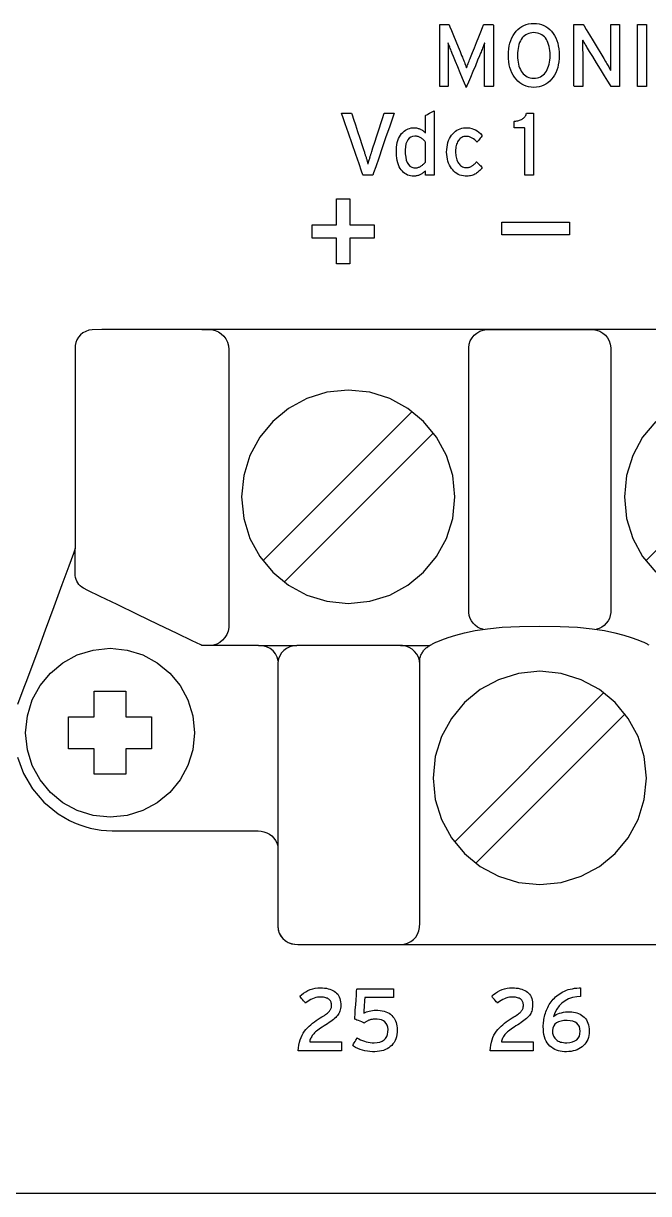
# Model space of a CAD drawing. Extents: x 1 to 47.7, y 0.2 to 35.
# Drawn here: x 38.985 to 39.966, y 8.414 to 10.249 of the extents above; entities that cross this region are included whole.
import ezdxf

# ---------------------------------------------------------------- set-up
doc = ezdxf.new("R2010")
doc.units = 0
doc.header["$MEASUREMENT"] = 0
doc.layers.add('7_0_____DWG', color=7, linetype='CONTINUOUS')

msp = doc.modelspace()

# ---------------------------------------------------------------- linework, layer by layer
at = {"layer": '7_0_____DWG'}
for points in [[(39.7082, 10.1499), (39.7082, 10.1518), (39.7082, 10.1567), (39.7082, 10.1638), (39.7082, 10.1722), (39.7082, 10.181), (39.7082, 10.1891), (39.7082, 10.1959), (39.7082, 10.2002), (39.7082, 10.2019), (39.7082, 10.2042), (39.7082, 10.2065), (39.7083, 10.2086), (39.7083, 10.2107), (39.7083, 10.2126), (39.7084, 10.2144), (39.7084, 10.216), (39.7085, 10.2176), (39.7083, 10.2179), (39.7078, 10.2165), (39.7072, 10.215), (39.7066, 10.2134), (39.7059, 10.2117), (39.7052, 10.2099), (39.7044, 10.208), (39.7036, 10.206), (39.7027, 10.2038), (39.7021, 10.2022), (39.7003, 10.1979), (39.6974, 10.191), (39.6938, 10.1824), (39.6899, 10.1731), (39.6862, 10.1641), (39.6829, 10.1564), (39.6806, 10.1508), (39.6796, 10.1484), (39.6789, 10.15), (39.6769, 10.1549), (39.6738, 10.1623), (39.6702, 10.1711), (39.6664, 10.1804), (39.6627, 10.1892), (39.6597, 10.1966), (39.6576, 10.2015), (39.6569, 10.2033), (39.656, 10.2055), (39.6552, 10.2076), (39.6544, 10.2095), (39.6537, 10.2113), (39.653, 10.213), (39.6524, 10.2147), (39.6518, 10.2162), (39.6513, 10.2176), (39.6509, 10.2179), (39.651, 10.2164), (39.651, 10.2148), (39.6511, 10.213), (39.6511, 10.2111), (39.6511, 10.2091), (39.6512, 10.207), (39.6512, 10.2048), (39.6512, 10.2024), (39.6512, 10.2007), (39.6512, 10.1971), (39.6512, 10.1908), (39.6512, 10.1829), (39.6512, 10.1742), (39.6512, 10.1656), (39.6512, 10.1581), (39.6512, 10.1526), (39.6512, 10.15), (39.6509, 10.1499), (39.6498, 10.1499), (39.648, 10.1499), (39.6459, 10.1499), (39.6437, 10.1499), (39.6415, 10.1499), (39.6397, 10.1499), (39.6384, 10.1499), (39.6379, 10.1499), (39.6379, 10.1534), (39.6379, 10.1627), (39.6379, 10.1762), (39.6379, 10.1921), (39.6379, 10.2086), (39.6379, 10.2241), (39.6379, 10.2368), (39.6379, 10.245), (39.6379, 10.2471), (39.6387, 10.2471), (39.6402, 10.2471), (39.6424, 10.2471), (39.6448, 10.2471), (39.6472, 10.2471), (39.6495, 10.2471), (39.6513, 10.2471), (39.6523, 10.2471), (39.6526, 10.2467), (39.654, 10.2434), (39.6565, 10.2373), (39.6597, 10.2295), (39.6632, 10.2207), (39.6667, 10.2121), (39.6699, 10.2044), (39.6722, 10.1986), (39.6735, 10.1956), (39.6742, 10.1939), (39.675, 10.1918), (39.6758, 10.1898), (39.6766, 10.1878), (39.6774, 10.1859), (39.6781, 10.184), (39.6787, 10.1822), (39.6793, 10.1805), (39.6799, 10.1788), (39.6805, 10.1801), (39.6811, 10.1818), (39.6817, 10.1836), (39.6824, 10.1854), (39.6832, 10.1873), (39.6839, 10.1893), (39.6847, 10.1913), (39.6856, 10.1934), (39.6864, 10.1954), (39.6873, 10.1976), (39.6894, 10.2029), (39.6923, 10.2102), (39.6957, 10.2188), (39.6992, 10.2276), (39.7025, 10.2357), (39.7051, 10.2422), (39.7067, 10.2463), (39.7071, 10.2471), (39.708, 10.2471), (39.7097, 10.2471), (39.7119, 10.2471), (39.7144, 10.2471), (39.7169, 10.2471), (39.7192, 10.2471), (39.721, 10.2471), (39.7219, 10.2471), (39.7221, 10.246), (39.7221, 10.239), (39.7221, 10.2272), (39.7221, 10.2122), (39.7221, 10.1957), (39.7221, 10.1796), (39.7221, 10.1654), (39.7221, 10.155), (39.7221, 10.1501), (39.7218, 10.1499), (39.7206, 10.1499), (39.7188, 10.1499), (39.7166, 10.1499), (39.7142, 10.1499), (39.712, 10.1499), (39.7101, 10.1499), (39.7087, 10.1499)], [(39.8254, 10.1986), (39.8252, 10.1934), (39.8248, 10.1885), (39.824, 10.1838), (39.823, 10.1794), (39.8217, 10.1752), (39.8201, 10.1713), (39.8182, 10.1676), (39.816, 10.1642), (39.8135, 10.161), (39.8107, 10.1581), (39.8078, 10.1556), (39.8046, 10.1535), (39.8012, 10.1517), (39.7976, 10.1503), (39.7938, 10.1493), (39.7897, 10.1486), (39.7855, 10.1484), (39.7812, 10.1486), (39.7772, 10.1493), (39.7734, 10.1503), (39.7699, 10.1517), (39.7665, 10.1535), (39.7634, 10.1556), (39.7605, 10.1581), (39.7578, 10.161), (39.7553, 10.1642), (39.7531, 10.1676), (39.7512, 10.1713), (39.7495, 10.1752), (39.7481, 10.1794), (39.7471, 10.1838), (39.7463, 10.1885), (39.7458, 10.1934), (39.7457, 10.1986), (39.7458, 10.2037), (39.7463, 10.2087), (39.7471, 10.2134), (39.7481, 10.2178), (39.7495, 10.222), (39.7512, 10.226), (39.7531, 10.2297), (39.7553, 10.2331), (39.7578, 10.2363), (39.7605, 10.2392), (39.7634, 10.2416), (39.7665, 10.2437), (39.7699, 10.2455), (39.7734, 10.2468), (39.7772, 10.2478), (39.7812, 10.2484), (39.7855, 10.2487), (39.7897, 10.2484), (39.7938, 10.2478), (39.7976, 10.2468), (39.8012, 10.2455), (39.8046, 10.2437), (39.8078, 10.2416), (39.8107, 10.2392), (39.8135, 10.2363), (39.816, 10.2331), (39.8182, 10.2297), (39.8201, 10.226), (39.8217, 10.222), (39.823, 10.2178), (39.824, 10.2134), (39.8248, 10.2087), (39.8252, 10.2037)], [(39.9067, 10.1499), (39.9054, 10.1522), (39.9017, 10.1581), (39.8964, 10.1666), (39.8903, 10.1767), (39.8838, 10.1871), (39.8779, 10.1968), (39.873, 10.2047), (39.8699, 10.2097), (39.8689, 10.2113), (39.868, 10.2129), (39.8671, 10.2143), (39.8663, 10.2158), (39.8655, 10.2172), (39.8647, 10.2185), (39.8639, 10.2198), (39.8632, 10.2211), (39.8625, 10.2223), (39.8622, 10.2215), (39.8622, 10.2192), (39.8622, 10.2168), (39.8622, 10.2143), (39.8622, 10.2117), (39.8622, 10.2091), (39.8622, 10.2064), (39.8623, 10.2036), (39.8623, 10.2007), (39.8623, 10.199), (39.8623, 10.1944), (39.8623, 10.1876), (39.8623, 10.1795), (39.8623, 10.1708), (39.8623, 10.1626), (39.8623, 10.1558), (39.8623, 10.1513), (39.8623, 10.1499), (39.8617, 10.1499), (39.8602, 10.1499), (39.8582, 10.1499), (39.856, 10.1499), (39.8536, 10.1499), (39.8515, 10.1499), (39.8498, 10.1499), (39.8488, 10.1499), (39.8486, 10.1506), (39.8486, 10.1569), (39.8486, 10.1684), (39.8486, 10.1832), (39.8486, 10.1997), (39.8486, 10.2161), (39.8486, 10.2306), (39.8486, 10.2414), (39.8486, 10.2468), (39.8489, 10.2471), (39.8501, 10.2471), (39.8519, 10.2471), (39.8542, 10.2471), (39.8567, 10.2471), (39.8591, 10.2471), (39.8611, 10.2471), (39.8625, 10.2471), (39.863, 10.2471), (39.8643, 10.245), (39.8678, 10.2392), (39.8728, 10.2309), (39.8787, 10.2211), (39.8848, 10.2109), (39.8905, 10.2015), (39.8952, 10.1938), (39.8981, 10.1889), (39.8991, 10.1873), (39.9001, 10.1855), (39.9012, 10.1837), (39.9021, 10.1821), (39.903, 10.1804), (39.9039, 10.1789), (39.9048, 10.1774), (39.9055, 10.176), (39.9063, 10.1746), (39.9066, 10.1754), (39.9066, 10.1778), (39.9065, 10.1803), (39.9065, 10.1828), (39.9065, 10.1854), (39.9065, 10.1881), (39.9065, 10.1908), (39.9065, 10.1937), (39.9065, 10.1965), (39.9065, 10.1983), (39.9065, 10.2028), (39.9065, 10.2096), (39.9065, 10.2177), (39.9065, 10.2263), (39.9065, 10.2345), (39.9065, 10.2413), (39.9065, 10.2458), (39.9065, 10.2471), (39.9071, 10.2471), (39.9085, 10.2471), (39.9105, 10.2471), (39.9128, 10.2471), (39.9151, 10.2471), (39.9173, 10.2471), (39.919, 10.2471), (39.92, 10.2471), (39.9202, 10.2464), (39.9202, 10.2401), (39.9202, 10.2287), (39.9202, 10.2138), (39.9202, 10.1973), (39.9202, 10.181), (39.9202, 10.1665), (39.9202, 10.1557), (39.9202, 10.1502), (39.9199, 10.1499), (39.9188, 10.1499), (39.9171, 10.1499), (39.9149, 10.1499), (39.9126, 10.1499), (39.9104, 10.1499), (39.9085, 10.1499), (39.9072, 10.1499)], [(39.811, 10.1986), (39.811, 10.2024), (39.8107, 10.206), (39.8102, 10.2094), (39.8096, 10.2127), (39.8088, 10.2157), (39.8078, 10.2185), (39.8067, 10.2212), (39.8053, 10.2236), (39.8038, 10.2258), (39.8021, 10.2277), (39.8002, 10.2294), (39.7982, 10.2308), (39.796, 10.232), (39.7936, 10.2329), (39.7911, 10.2336), (39.7884, 10.234), (39.7855, 10.2342), (39.7827, 10.234), (39.78, 10.2336), (39.7775, 10.2329), (39.7751, 10.232), (39.773, 10.2308), (39.7709, 10.2294), (39.7691, 10.2277), (39.7674, 10.2258), (39.7659, 10.2236), (39.7645, 10.2212), (39.7633, 10.2185), (39.7623, 10.2157), (39.7615, 10.2127), (39.7609, 10.2094), (39.7604, 10.206), (39.7601, 10.2024), (39.76, 10.1986), (39.7601, 10.1948), (39.7604, 10.1912), (39.7609, 10.1878), (39.7615, 10.1846), (39.7623, 10.1816), (39.7633, 10.1788), (39.7645, 10.1762), (39.7659, 10.1738), (39.7674, 10.1716), (39.7691, 10.1695), (39.7709, 10.1678), (39.773, 10.1663), (39.7751, 10.1651), (39.7775, 10.1641), (39.78, 10.1634), (39.7827, 10.163), (39.7855, 10.1629), (39.7884, 10.163), (39.7911, 10.1634), (39.7936, 10.1641), (39.796, 10.1651), (39.7982, 10.1663), (39.8002, 10.1678), (39.8021, 10.1695), (39.8038, 10.1716), (39.8053, 10.1738), (39.8067, 10.1762), (39.8078, 10.1788), (39.8088, 10.1816), (39.8096, 10.1846), (39.8102, 10.1878), (39.8107, 10.1912), (39.811, 10.1948)], [(39.6156, 10.0106), (39.6156, 10.0108), (39.6156, 10.0115), (39.6156, 10.0125), (39.6156, 10.0136), (39.6156, 10.0148), (39.6156, 10.0159), (39.6156, 10.0168), (39.6156, 10.0173), (39.6153, 10.0172), (39.6145, 10.0164), (39.6135, 10.0157), (39.6126, 10.0149), (39.6117, 10.0142), (39.6107, 10.0136), (39.6098, 10.0129), (39.6088, 10.0123), (39.6078, 10.0117), (39.6067, 10.0112), (39.6056, 10.0107), (39.6045, 10.0103), (39.6034, 10.01), (39.6022, 10.0097), (39.601, 10.0094), (39.5998, 10.0092), (39.5985, 10.0091), (39.5972, 10.009), (39.5947, 10.0091), (39.5922, 10.0095), (39.5898, 10.0101), (39.5875, 10.0109), (39.5853, 10.012), (39.5832, 10.0134), (39.5812, 10.015), (39.5794, 10.0168), (39.5776, 10.0189), (39.5759, 10.0212), (39.5745, 10.0239), (39.5732, 10.0268), (39.5722, 10.03), (39.5713, 10.0336), (39.5707, 10.0374), (39.5702, 10.0416), (39.57, 10.0461), (39.57, 10.0505), (39.5703, 10.0546), (39.5707, 10.0584), (39.5714, 10.0619), (39.5723, 10.0652), (39.5735, 10.0682), (39.5748, 10.071), (39.5764, 10.0736), (39.5782, 10.0758), (39.58, 10.0778), (39.582, 10.0795), (39.5841, 10.081), (39.5862, 10.0823), (39.5884, 10.0833), (39.5907, 10.0841), (39.5931, 10.0847), (39.5956, 10.085), (39.598, 10.0851), (39.5992, 10.085), (39.6005, 10.0849), (39.6017, 10.0847), (39.6029, 10.0844), (39.6041, 10.0841), (39.6052, 10.0837), (39.6063, 10.0833), (39.6075, 10.0828), (39.6085, 10.0823), (39.6096, 10.0817), (39.6105, 10.0811), (39.6115, 10.0805), (39.6123, 10.0799), (39.6132, 10.0792), (39.614, 10.0785), (39.6147, 10.0777), (39.6155, 10.0769), (39.6156, 10.0774), (39.6156, 10.0797), (39.6156, 10.0834), (39.6156, 10.0879), (39.6156, 10.0926), (39.6156, 10.0972), (39.6156, 10.101), (39.6156, 10.1036), (39.6156, 10.1045), (39.6162, 10.1048), (39.6176, 10.1055), (39.6195, 10.1066), (39.6218, 10.1078), (39.6242, 10.1091), (39.6263, 10.1102), (39.6281, 10.1112), (39.6291, 10.1117), (39.6293, 10.1113), (39.6293, 10.105), (39.6293, 10.0932), (39.6293, 10.0777), (39.6293, 10.0605), (39.6293, 10.0434), (39.6293, 10.0282), (39.6293, 10.0168), (39.6293, 10.011), (39.6291, 10.0106), (39.6279, 10.0106), (39.6262, 10.0106), (39.624, 10.0106), (39.6216, 10.0106), (39.6194, 10.0106), (39.6175, 10.0106), (39.6161, 10.0106)], [(39.5329, 10.0106), (39.5324, 10.0106), (39.5308, 10.0106), (39.5287, 10.0106), (39.5261, 10.0106), (39.5234, 10.0106), (39.521, 10.0106), (39.519, 10.0106), (39.5178, 10.0106), (39.5174, 10.0111), (39.5153, 10.0171), (39.5113, 10.0284), (39.5062, 10.0433), (39.5004, 10.06), (39.4947, 10.0765), (39.4896, 10.0911), (39.4858, 10.1021), (39.4839, 10.1075), (39.4841, 10.1078), (39.4854, 10.1078), (39.4875, 10.1078), (39.4901, 10.1078), (39.4928, 10.1078), (39.4955, 10.1078), (39.4977, 10.1078), (39.4992, 10.1078), (39.4997, 10.1078), (39.5005, 10.1051), (39.5026, 10.0986), (39.5056, 10.0896), (39.509, 10.0792), (39.5125, 10.0686), (39.5157, 10.0588), (39.5182, 10.0511), (39.5197, 10.0465), (39.5201, 10.0453), (39.5204, 10.0443), (39.5208, 10.0432), (39.5211, 10.0422), (39.5215, 10.0411), (39.5219, 10.0399), (39.5223, 10.0388), (39.5226, 10.0376), (39.523, 10.0365), (39.5234, 10.0353), (39.5237, 10.0341), (39.524, 10.033), (39.5243, 10.032), (39.5245, 10.0311), (39.5248, 10.0302), (39.525, 10.0294), (39.5252, 10.0286), (39.5254, 10.0282), (39.5255, 10.0289), (39.5258, 10.0297), (39.526, 10.0305), (39.5263, 10.0314), (39.5265, 10.0324), (39.5269, 10.0334), (39.5272, 10.0345), (39.5276, 10.0357), (39.528, 10.0369), (39.5283, 10.0381), (39.5287, 10.0393), (39.529, 10.0404), (39.5294, 10.0416), (39.5297, 10.0427), (39.53, 10.0438), (39.5304, 10.0448), (39.5307, 10.0459), (39.5313, 10.0479), (39.5332, 10.0537), (39.536, 10.0623), (39.5393, 10.0725), (39.5427, 10.0832), (39.546, 10.0932), (39.5486, 10.1013), (39.5503, 10.1065), (39.5507, 10.1078), (39.5516, 10.1078), (39.5534, 10.1078), (39.5557, 10.1078), (39.5584, 10.1078), (39.561, 10.1078), (39.5634, 10.1078), (39.5653, 10.1078), (39.5662, 10.1078), (39.5658, 10.1063), (39.5632, 10.0986), (39.5589, 10.0861), (39.5535, 10.0706), (39.5478, 10.0538), (39.5422, 10.0376), (39.5375, 10.0238), (39.5342, 10.0142)], [(39.7713, 10.0106), (39.7713, 10.0134), (39.7713, 10.021), (39.7713, 10.0319), (39.7713, 10.0446), (39.7713, 10.0576), (39.7713, 10.0696), (39.7713, 10.079), (39.7713, 10.0844), (39.7711, 10.0851), (39.7699, 10.0851), (39.7678, 10.0851), (39.7651, 10.0851), (39.7622, 10.0851), (39.7593, 10.0851), (39.7569, 10.0851), (39.7552, 10.0851), (39.7546, 10.0851), (39.7546, 10.0855), (39.7546, 10.0865), (39.7546, 10.088), (39.7546, 10.0897), (39.7546, 10.0915), (39.7546, 10.0931), (39.7546, 10.0943), (39.7546, 10.0951), (39.7554, 10.0952), (39.7571, 10.0954), (39.7587, 10.0957), (39.7603, 10.096), (39.7618, 10.0964), (39.7633, 10.0969), (39.7647, 10.0974), (39.766, 10.098), (39.7673, 10.0986), (39.7685, 10.0993), (39.7696, 10.1001), (39.7705, 10.101), (39.7714, 10.102), (39.7721, 10.1031), (39.7728, 10.1043), (39.7733, 10.1056), (39.7738, 10.107), (39.7741, 10.1078), (39.7749, 10.1078), (39.7763, 10.1078), (39.7781, 10.1078), (39.7801, 10.1078), (39.7821, 10.1078), (39.7837, 10.1078), (39.7849, 10.1078), (39.7853, 10.1078), (39.7853, 10.1041), (39.7853, 10.0942), (39.7853, 10.08), (39.7853, 10.0635), (39.7853, 10.0465), (39.7853, 10.0309), (39.7853, 10.0186), (39.7853, 10.0116), (39.7852, 10.0106), (39.7842, 10.0106), (39.7824, 10.0106), (39.7801, 10.0106), (39.7777, 10.0106), (39.7753, 10.0106), (39.7732, 10.0106), (39.7718, 10.0106)], [(39.6965, 10.0626), (39.6946, 10.0645), (39.6928, 10.0662), (39.6908, 10.0677), (39.6889, 10.0689), (39.6869, 10.0699), (39.6849, 10.0706), (39.6829, 10.0711), (39.6809, 10.0714), (39.6789, 10.0715), (39.6772, 10.0714), (39.6757, 10.0711), (39.6742, 10.0706), (39.6728, 10.07), (39.6714, 10.0692), (39.6702, 10.0682), (39.669, 10.0671), (39.6679, 10.0658), (39.6669, 10.0644), (39.666, 10.0628), (39.6651, 10.061), (39.6645, 10.0592), (39.6639, 10.0572), (39.6634, 10.0551), (39.6631, 10.0528), (39.6629, 10.0504), (39.6628, 10.0479), (39.6628, 10.0454), (39.663, 10.0431), (39.6632, 10.0409), (39.6636, 10.0387), (39.6641, 10.0367), (39.6647, 10.0348), (39.6655, 10.033), (39.6663, 10.0313), (39.6673, 10.0297), (39.6683, 10.0282), (39.6694, 10.0269), (39.6707, 10.0257), (39.672, 10.0248), (39.6735, 10.024), (39.675, 10.0234), (39.6766, 10.0229), (39.6784, 10.0227), (39.68, 10.0226), (39.6811, 10.0226), (39.6822, 10.0227), (39.6833, 10.0229), (39.6843, 10.0232), (39.6852, 10.0234), (39.6862, 10.0238), (39.6871, 10.0242), (39.688, 10.0247), (39.6888, 10.0252), (39.6896, 10.0258), (39.6904, 10.0265), (39.6912, 10.0272), (39.6921, 10.0279), (39.6929, 10.0287), (39.6938, 10.0296), (39.6946, 10.0305), (39.6955, 10.0314), (39.6959, 10.0314), (39.6967, 10.0307), (39.6978, 10.0295), (39.6992, 10.0281), (39.7007, 10.0265), (39.7022, 10.0251), (39.7034, 10.0238), (39.7043, 10.0229), (39.7046, 10.0226), (39.7037, 10.0213), (39.7027, 10.0201), (39.7017, 10.019), (39.7006, 10.0179), (39.6995, 10.0168), (39.6983, 10.0158), (39.6971, 10.0148), (39.6958, 10.0139), (39.6945, 10.013), (39.6931, 10.0122), (39.6915, 10.0114), (39.6899, 10.0108), (39.6882, 10.0102), (39.6864, 10.0098), (39.6845, 10.0095), (39.6825, 10.0092), (39.6804, 10.0091), (39.6779, 10.0091), (39.675, 10.0094), (39.6722, 10.01), (39.6696, 10.0108), (39.6671, 10.0119), (39.6647, 10.0133), (39.6624, 10.0149), (39.6603, 10.0168), (39.6583, 10.0189), (39.6563, 10.0213), (39.6546, 10.0238), (39.6531, 10.0265), (39.6518, 10.0294), (39.6508, 10.0325), (39.65, 10.0358), (39.6494, 10.0393), (39.649, 10.0429), (39.6488, 10.0468), (39.649, 10.0509), (39.6494, 10.0548), (39.65, 10.0584), (39.6508, 10.0618), (39.6519, 10.065), (39.6532, 10.068), (39.6548, 10.0707), (39.6565, 10.0733), (39.6585, 10.0756), (39.6606, 10.0776), (39.6627, 10.0795), (39.665, 10.081), (39.6674, 10.0823), (39.67, 10.0834), (39.6726, 10.0842), (39.6754, 10.0847), (39.6783, 10.085), (39.6815, 10.085), (39.6848, 10.0847), (39.6881, 10.084), (39.6911, 10.083), (39.694, 10.0817), (39.6968, 10.0801), (39.6994, 10.0782), (39.7019, 10.076), (39.7042, 10.0734), (39.7046, 10.0725), (39.7039, 10.0717), (39.7028, 10.0703), (39.7015, 10.0687), (39.7001, 10.067), (39.6988, 10.0653), (39.6976, 10.0639), (39.6968, 10.063)], [(39.6157, 10.0623), (39.6152, 10.0631), (39.6145, 10.0639), (39.6138, 10.0647), (39.6131, 10.0655), (39.6123, 10.0663), (39.6114, 10.067), (39.6104, 10.0678), (39.6094, 10.0685), (39.6084, 10.0692), (39.6073, 10.0698), (39.6062, 10.0704), (39.6051, 10.0708), (39.6039, 10.0712), (39.6027, 10.0715), (39.6015, 10.0717), (39.6003, 10.0719), (39.5987, 10.0719), (39.5953, 10.0715), (39.5924, 10.0704), (39.5899, 10.0687), (39.5879, 10.0663), (39.5862, 10.0632), (39.585, 10.0596), (39.5842, 10.0552), (39.5838, 10.0502), (39.5839, 10.0443), (39.5845, 10.0389), (39.5855, 10.0342), (39.587, 10.0303), (39.5889, 10.0272), (39.5912, 10.0248), (39.594, 10.0232), (39.5972, 10.0223), (39.6001, 10.0222), (39.6012, 10.0223), (39.6024, 10.0224), (39.6036, 10.0226), (39.6047, 10.023), (39.6057, 10.0234), (39.6068, 10.0239), (39.6078, 10.0245), (39.6088, 10.0251), (39.6098, 10.0258), (39.6107, 10.0265), (39.6116, 10.0272), (39.6124, 10.0279), (39.6132, 10.0286), (39.614, 10.0294), (39.6147, 10.0302), (39.6154, 10.031), (39.6157, 10.0317), (39.6157, 10.0339), (39.6157, 10.0377), (39.6157, 10.0426), (39.6157, 10.0481), (39.6157, 10.0534), (39.6157, 10.0579), (39.6157, 10.0611)], [(39.327, 9.5061), (39.3304, 9.4724), (39.3401, 9.4411), (39.3556, 9.4127), (39.376, 9.388), (39.4008, 9.3676), (39.4292, 9.3522), (39.4606, 9.3424), (39.4944, 9.3391), (39.5281, 9.3424), (39.5595, 9.3522), (39.5879, 9.3676), (39.6127, 9.388), (39.6331, 9.4127), (39.6485, 9.4411), (39.6583, 9.4724), (39.6617, 9.5061), (39.6583, 9.5398), (39.6485, 9.5712), (39.6331, 9.5997), (39.6127, 9.6245), (39.5879, 9.6449), (39.5595, 9.6604), (39.5281, 9.6702), (39.4944, 9.6736), (39.4606, 9.6702), (39.4292, 9.6604), (39.4008, 9.6449), (39.376, 9.6245), (39.3556, 9.5997), (39.3401, 9.5712), (39.3304, 9.5398)], [(39.2531, 9.1363), (39.2504, 9.1096), (39.2427, 9.0847), (39.2305, 9.0622), (39.2143, 9.0426), (39.1947, 9.0264), (39.1722, 9.0142), (39.1474, 9.0065), (39.1207, 9.0038), (39.094, 9.0065), (39.0691, 9.0142), (39.0466, 9.0264), (39.027, 9.0426), (39.0108, 9.0622), (38.9986, 9.0847), (38.9909, 9.1096), (38.9882, 9.1363), (38.9909, 9.163), (38.9986, 9.1878), (39.0108, 9.2103), (39.027, 9.2299), (39.0466, 9.2461), (39.0691, 9.2583), (39.094, 9.266), (39.1207, 9.2687), (39.1474, 9.266), (39.1722, 9.2583), (39.1947, 9.2461), (39.2143, 9.2299), (39.2305, 9.2103), (39.2427, 9.1878), (39.2504, 9.163)], [(39.6065, 9.2438), (39.606, 9.2494), (39.6044, 9.2546), (39.6019, 9.2594), (39.5986, 9.2636), (39.5947, 9.2671), (39.59, 9.2699), (39.5849, 9.2719), (39.5794, 9.2729), (39.5749, 9.2731), (39.5631, 9.2731), (39.5425, 9.2731), (39.5164, 9.2731), (39.4879, 9.2731), (39.4602, 9.2731), (39.4365, 9.2731), (39.4199, 9.2731), (39.4137, 9.2731), (39.408, 9.2726), (39.4026, 9.271), (39.3977, 9.2686), (39.3934, 9.2654), (39.3898, 9.2615), (39.3869, 9.257), (39.3848, 9.2521), (39.3838, 9.2467), (39.3837, 9.2397), (39.3837, 9.21), (39.3837, 9.1582), (39.3837, 9.0924), (39.3837, 9.0206), (39.3837, 8.9508), (39.3837, 8.891), (39.3837, 8.8493), (39.3837, 8.8336), (39.3842, 8.828), (39.3857, 8.8228), (39.3882, 8.818), (39.3915, 8.8138), (39.3955, 8.8103), (39.4001, 8.8075), (39.4052, 8.8055), (39.4108, 8.8045), (39.4153, 8.8043), (39.4271, 8.8043), (39.4476, 8.8043), (39.4738, 8.8043), (39.5023, 8.8043), (39.53, 8.8043), (39.5537, 8.8043), (39.5703, 8.8043), (39.5765, 8.8043), (39.5822, 8.8049), (39.5875, 8.8064), (39.5924, 8.8088), (39.5967, 8.812), (39.6004, 8.8159), (39.6033, 8.8204), (39.6053, 8.8254), (39.6064, 8.8308), (39.6065, 8.8377), (39.6065, 8.8674), (39.6065, 8.9192), (39.6065, 8.985), (39.6065, 9.0568), (39.6065, 9.1266), (39.6065, 9.1864), (39.6065, 9.2281)], [(39.6276, 9.0651), (39.631, 9.0314), (39.6408, 9.0001), (39.6562, 8.9717), (39.6766, 8.947), (39.7014, 8.9266), (39.7299, 8.9112), (39.7613, 8.9014), (39.795, 8.8981), (39.8287, 8.9014), (39.8601, 8.9112), (39.8885, 8.9266), (39.9133, 8.947), (39.9337, 8.9717), (39.9492, 9.0001), (39.9589, 9.0314), (39.9623, 9.0651), (39.9589, 9.0988), (39.9492, 9.1302), (39.9337, 9.1587), (39.9133, 9.1835), (39.8885, 9.2039), (39.8601, 9.2194), (39.8287, 9.2292), (39.795, 9.2326), (39.7613, 9.2292), (39.7299, 9.2194), (39.7014, 9.2039), (39.6766, 9.1835), (39.6562, 9.1587), (39.6408, 9.1302), (39.631, 9.0988)], [(39.416, 8.6375), (39.4164, 8.6422), (39.4171, 8.6466), (39.4179, 8.6508), (39.419, 8.6547), (39.4204, 8.6584), (39.422, 8.6619), (39.4238, 8.6651), (39.4258, 8.6681), (39.4281, 8.6709), (39.4306, 8.6735), (39.4331, 8.676), (39.4357, 8.6784), (39.4385, 8.6807), (39.4413, 8.6829), (39.4443, 8.685), (39.4473, 8.6871), (39.4504, 8.689), (39.4532, 8.6906), (39.4552, 8.6919), (39.4571, 8.6931), (39.4588, 8.6943), (39.4603, 8.6954), (39.4617, 8.6965), (39.4629, 8.6976), (39.464, 8.6986), (39.4649, 8.6996), (39.4656, 8.7005), (39.4662, 8.7015), (39.4668, 8.7025), (39.4672, 8.7035), (39.4676, 8.7046), (39.4679, 8.7056), (39.4681, 8.7067), (39.4682, 8.7078), (39.4682, 8.7089), (39.4682, 8.7102), (39.4681, 8.7114), (39.4678, 8.7126), (39.4674, 8.7138), (39.467, 8.7148), (39.4664, 8.7158), (39.4657, 8.7167), (39.465, 8.7176), (39.4641, 8.7184), (39.463, 8.7191), (39.4618, 8.7198), (39.4605, 8.7203), (39.459, 8.7208), (39.4574, 8.7211), (39.4556, 8.7214), (39.4537, 8.7216), (39.4516, 8.7217), (39.4492, 8.7217), (39.4464, 8.7215), (39.4436, 8.721), (39.4409, 8.7202), (39.4383, 8.7192), (39.4357, 8.718), (39.4332, 8.7166), (39.4308, 8.7149), (39.4285, 8.713), (39.4274, 8.7122), (39.4267, 8.713), (39.4256, 8.7143), (39.4242, 8.716), (39.4227, 8.7179), (39.4212, 8.7197), (39.4199, 8.7213), (39.4189, 8.7225), (39.4185, 8.7231), (39.4209, 8.7253), (39.4242, 8.7278), (39.4276, 8.73), (39.4311, 8.7319), (39.4348, 8.7334), (39.4386, 8.7346), (39.4425, 8.7355), (39.4465, 8.736), (39.4506, 8.7363), (39.4539, 8.7362), (39.4571, 8.7359), (39.4601, 8.7355), (39.4629, 8.7349), (39.4655, 8.7342), (39.468, 8.7333), (39.4703, 8.7322), (39.4725, 8.731), (39.4744, 8.7295), (39.4762, 8.7279), (39.4778, 8.7261), (39.4791, 8.7241), (39.4802, 8.7219), (39.4811, 8.7195), (39.4818, 8.717), (39.4823, 8.7143), (39.4826, 8.7114), (39.4826, 8.7086), (39.4825, 8.7063), (39.4822, 8.704), (39.4818, 8.7018), (39.4812, 8.6998), (39.4805, 8.6979), (39.4796, 8.696), (39.4786, 8.6943), (39.4775, 8.6927), (39.4762, 8.6912), (39.4747, 8.6897), (39.473, 8.6881), (39.4711, 8.6865), (39.4691, 8.6849), (39.4669, 8.6833), (39.4645, 8.6817), (39.462, 8.68), (39.4593, 8.6783), (39.4564, 8.6766), (39.4537, 8.6748), (39.4511, 8.6732), (39.4488, 8.6715), (39.4467, 8.67), (39.4448, 8.6684), (39.4431, 8.667), (39.4416, 8.6656), (39.4403, 8.6642), (39.4391, 8.6629), (39.438, 8.6615), (39.4371, 8.66), (39.4363, 8.6586), (39.4355, 8.6571), (39.4349, 8.6557), (39.4343, 8.6542), (39.4339, 8.6526), (39.4339, 8.6516), (39.4368, 8.6516), (39.4424, 8.6516), (39.4498, 8.6516), (39.4582, 8.6516), (39.4666, 8.6516), (39.4741, 8.6516), (39.48, 8.6516), (39.4832, 8.6516), (39.4836, 8.6515), (39.4836, 8.6505), (39.4836, 8.6487), (39.4836, 8.6466), (39.4836, 8.6442), (39.4836, 8.6418), (39.4836, 8.6398), (39.4836, 8.6383), (39.4836, 8.6375), (39.4821, 8.6375), (39.4764, 8.6375), (39.4676, 8.6375), (39.4568, 8.6375), (39.4453, 8.6375), (39.4343, 8.6375), (39.4249, 8.6375), (39.4185, 8.6375)], [(39.7171, 8.6375), (39.7175, 8.6422), (39.7181, 8.6466), (39.719, 8.6508), (39.7201, 8.6547), (39.7214, 8.6584), (39.723, 8.6619), (39.7248, 8.6651), (39.7269, 8.6681), (39.7292, 8.6709), (39.7316, 8.6735), (39.7341, 8.676), (39.7368, 8.6784), (39.7395, 8.6807), (39.7424, 8.6829), (39.7453, 8.685), (39.7483, 8.6871), (39.7515, 8.689), (39.7542, 8.6906), (39.7563, 8.6919), (39.7581, 8.6931), (39.7598, 8.6943), (39.7614, 8.6954), (39.7628, 8.6965), (39.764, 8.6976), (39.7651, 8.6986), (39.7659, 8.6996), (39.7667, 8.7005), (39.7673, 8.7015), (39.7678, 8.7025), (39.7682, 8.7035), (39.7686, 8.7046), (39.7689, 8.7056), (39.7691, 8.7067), (39.7692, 8.7078), (39.7693, 8.7089), (39.7692, 8.7102), (39.7691, 8.7114), (39.7688, 8.7126), (39.7685, 8.7138), (39.768, 8.7148), (39.7675, 8.7158), (39.7668, 8.7167), (39.766, 8.7176), (39.7651, 8.7184), (39.764, 8.7191), (39.7628, 8.7198), (39.7615, 8.7203), (39.76, 8.7208), (39.7584, 8.7211), (39.7566, 8.7214), (39.7547, 8.7216), (39.7527, 8.7217), (39.7503, 8.7217), (39.7474, 8.7215), (39.7447, 8.721), (39.7419, 8.7202), (39.7393, 8.7192), (39.7368, 8.718), (39.7343, 8.7166), (39.7319, 8.7149), (39.7295, 8.713), (39.7284, 8.7122), (39.7278, 8.713), (39.7267, 8.7143), (39.7253, 8.716), (39.7237, 8.7179), (39.7223, 8.7197), (39.7209, 8.7213), (39.72, 8.7225), (39.7195, 8.7231), (39.722, 8.7253), (39.7253, 8.7278), (39.7287, 8.73), (39.7322, 8.7319), (39.7358, 8.7334), (39.7396, 8.7346), (39.7435, 8.7355), (39.7475, 8.736), (39.7517, 8.7363), (39.755, 8.7362), (39.7581, 8.7359), (39.7611, 8.7355), (39.7639, 8.7349), (39.7666, 8.7342), (39.769, 8.7333), (39.7714, 8.7322), (39.7735, 8.731), (39.7755, 8.7295), (39.7773, 8.7279), (39.7788, 8.7261), (39.7802, 8.7241), (39.7813, 8.7219), (39.7822, 8.7195), (39.7829, 8.717), (39.7834, 8.7143), (39.7836, 8.7114), (39.7837, 8.7086), (39.7835, 8.7063), (39.7832, 8.704), (39.7828, 8.7018), (39.7822, 8.6998), (39.7815, 8.6979), (39.7807, 8.696), (39.7797, 8.6943), (39.7786, 8.6927), (39.7772, 8.6912), (39.7757, 8.6897), (39.774, 8.6881), (39.7722, 8.6865), (39.7701, 8.6849), (39.7679, 8.6833), (39.7656, 8.6817), (39.763, 8.68), (39.7603, 8.6783), (39.7574, 8.6766), (39.7547, 8.6748), (39.7522, 8.6732), (39.7499, 8.6715), (39.7477, 8.67), (39.7458, 8.6684), (39.7441, 8.667), (39.7426, 8.6656), (39.7413, 8.6642), (39.7401, 8.6629), (39.7391, 8.6615), (39.7381, 8.66), (39.7373, 8.6586), (39.7366, 8.6571), (39.7359, 8.6557), (39.7354, 8.6542), (39.735, 8.6526), (39.735, 8.6516), (39.7379, 8.6516), (39.7435, 8.6516), (39.7509, 8.6516), (39.7592, 8.6516), (39.7676, 8.6516), (39.7752, 8.6516), (39.781, 8.6516), (39.7842, 8.6516), (39.7846, 8.6515), (39.7846, 8.6505), (39.7846, 8.6487), (39.7846, 8.6466), (39.7846, 8.6442), (39.7846, 8.6418), (39.7846, 8.6398), (39.7846, 8.6383), (39.7846, 8.6375), (39.7831, 8.6375), (39.7774, 8.6375), (39.7686, 8.6375), (39.7578, 8.6375), (39.7464, 8.6375), (39.7353, 8.6375), (39.726, 8.6375), (39.7195, 8.6375)], [(39.8726, 8.6683), (39.8724, 8.6648), (39.8719, 8.6615), (39.8712, 8.6583), (39.8702, 8.6554), (39.8689, 8.6526), (39.8674, 8.6501), (39.8656, 8.6478), (39.8636, 8.6456), (39.8613, 8.6437), (39.8588, 8.642), (39.8561, 8.6405), (39.8534, 8.6392), (39.8504, 8.6381), (39.8473, 8.6372), (39.8441, 8.6366), (39.8407, 8.6362), (39.8371, 8.636), (39.8336, 8.636), (39.8303, 8.6363), (39.8271, 8.6368), (39.8241, 8.6376), (39.8212, 8.6386), (39.8184, 8.6398), (39.8157, 8.6413), (39.8132, 8.643), (39.8108, 8.645), (39.8086, 8.6473), (39.8067, 8.6498), (39.805, 8.6526), (39.8035, 8.6557), (39.8024, 8.6592), (39.8015, 8.6629), (39.8008, 8.6669), (39.8005, 8.6712), (39.8003, 8.6753), (39.8004, 8.6775), (39.8005, 8.6798), (39.8008, 8.6821), (39.8011, 8.6844), (39.8014, 8.6867), (39.8019, 8.6891), (39.8024, 8.6915), (39.803, 8.6939), (39.8037, 8.6963), (39.8045, 8.6987), (39.8053, 8.701), (39.8063, 8.7033), (39.8074, 8.7056), (39.8085, 8.7078), (39.8098, 8.71), (39.8112, 8.7122), (39.8126, 8.7143), (39.8142, 8.7164), (39.816, 8.7184), (39.8178, 8.7203), (39.8198, 8.7221), (39.8218, 8.7238), (39.824, 8.7255), (39.8263, 8.7271), (39.8287, 8.7286), (39.8312, 8.73), (39.8339, 8.7312), (39.8367, 8.7324), (39.8397, 8.7334), (39.8428, 8.7342), (39.8461, 8.7349), (39.8494, 8.7355), (39.853, 8.7359), (39.8567, 8.7362), (39.8587, 8.7361), (39.8587, 8.7352), (39.8587, 8.7336), (39.8587, 8.7315), (39.8587, 8.7291), (39.8587, 8.7268), (39.8587, 8.7248), (39.8587, 8.7233), (39.8587, 8.7226), (39.8531, 8.7221), (39.8463, 8.7209), (39.8401, 8.7188), (39.8345, 8.716), (39.8296, 8.7124), (39.8253, 8.7081), (39.8216, 8.7029), (39.8185, 8.697), (39.8163, 8.691), (39.8184, 8.6927), (39.8208, 8.6942), (39.8233, 8.6954), (39.826, 8.6965), (39.8289, 8.6973), (39.832, 8.698), (39.8352, 8.6984), (39.8387, 8.6987), (39.8421, 8.6987), (39.8451, 8.6985), (39.8479, 8.6981), (39.8507, 8.6976), (39.8533, 8.6968), (39.8558, 8.6959), (39.8582, 8.6947), (39.8605, 8.6934), (39.8627, 8.6919), (39.8647, 8.6901), (39.8665, 8.6881), (39.868, 8.6859), (39.8694, 8.6835), (39.8705, 8.6809), (39.8713, 8.6781), (39.872, 8.6751), (39.8724, 8.6718)], [(39.5712, 8.6705), (39.5711, 8.6666), (39.5707, 8.663), (39.57, 8.6595), (39.569, 8.6564), (39.5678, 8.6534), (39.5664, 8.6507), (39.5646, 8.6482), (39.5627, 8.646), (39.5604, 8.644), (39.558, 8.6422), (39.5554, 8.6407), (39.5526, 8.6393), (39.5497, 8.6382), (39.5466, 8.6373), (39.5433, 8.6367), (39.5398, 8.6362), (39.5362, 8.636), (39.5323, 8.636), (39.5283, 8.6362), (39.5244, 8.6367), (39.5206, 8.6374), (39.5168, 8.6384), (39.5131, 8.6397), (39.5095, 8.6411), (39.506, 8.6429), (39.5025, 8.6448), (39.5014, 8.6458), (39.502, 8.6467), (39.5028, 8.6482), (39.5039, 8.6501), (39.5051, 8.6522), (39.5062, 8.6541), (39.5072, 8.6559), (39.5079, 8.6571), (39.5081, 8.6576), (39.5108, 8.6562), (39.5137, 8.6548), (39.5167, 8.6535), (39.5197, 8.6525), (39.5227, 8.6516), (39.5257, 8.6509), (39.5287, 8.6505), (39.5318, 8.6502), (39.5351, 8.6501), (39.5398, 8.6504), (39.5439, 8.6513), (39.5475, 8.6527), (39.5505, 8.6545), (39.5529, 8.6569), (39.5548, 8.6598), (39.556, 8.6631), (39.5567, 8.667), (39.5568, 8.6711), (39.5563, 8.6747), (39.5554, 8.6779), (39.5539, 8.6805), (39.552, 8.6828), (39.5496, 8.6846), (39.5468, 8.6859), (39.5435, 8.6868), (39.5396, 8.6872), (39.5371, 8.6872), (39.5358, 8.6872), (39.5345, 8.6871), (39.5333, 8.687), (39.5321, 8.6868), (39.531, 8.6866), (39.5299, 8.6864), (39.5288, 8.6861), (39.5278, 8.6858), (39.5268, 8.6854), (39.5258, 8.685), (39.5249, 8.6845), (39.5239, 8.6841), (39.523, 8.6835), (39.5221, 8.683), (39.5213, 8.6824), (39.5204, 8.6818), (39.5196, 8.6811), (39.519, 8.6813), (39.5176, 8.6819), (39.5155, 8.6828), (39.513, 8.6838), (39.5105, 8.6848), (39.5081, 8.6858), (39.5061, 8.6866), (39.5049, 8.6871), (39.5045, 8.6873), (39.5047, 8.6897), (39.505, 8.6948), (39.5055, 8.7017), (39.5061, 8.7096), (39.5066, 8.7176), (39.5071, 8.725), (39.5075, 8.7308), (39.5077, 8.7342), (39.5082, 8.7347), (39.5119, 8.7347), (39.5187, 8.7347), (39.5275, 8.7347), (39.5372, 8.7347), (39.5469, 8.7347), (39.5555, 8.7347), (39.562, 8.7347), (39.5654, 8.7347), (39.5656, 8.7345), (39.5656, 8.7334), (39.5656, 8.7316), (39.5656, 8.7295), (39.5656, 8.7271), (39.5656, 8.7248), (39.5656, 8.7229), (39.5656, 8.7215), (39.5656, 8.7209), (39.5643, 8.7209), (39.5602, 8.7209), (39.5541, 8.7209), (39.5468, 8.7209), (39.5391, 8.7209), (39.5318, 8.7209), (39.5257, 8.7209), (39.5217, 8.7209), (39.5204, 8.7209), (39.5203, 8.7198), (39.5201, 8.7173), (39.5198, 8.7138), (39.5195, 8.7097), (39.5192, 8.7055), (39.5189, 8.7016), (39.5187, 8.6985), (39.5186, 8.6966), (39.5191, 8.6965), (39.521, 8.6976), (39.523, 8.6984), (39.5251, 8.6992), (39.5274, 8.6998), (39.5297, 8.7004), (39.5322, 8.7008), (39.5348, 8.701), (39.5376, 8.7012), (39.5409, 8.7011), (39.5444, 8.7009), (39.5476, 8.7004), (39.5507, 8.6997), (39.5535, 8.6988), (39.5562, 8.6977), (39.5586, 8.6963), (39.5608, 8.6948), (39.5628, 8.693), (39.5646, 8.691), (39.5662, 8.6889), (39.5675, 8.6867), (39.5686, 8.6844), (39.5696, 8.6819), (39.5703, 8.6792), (39.5708, 8.6765), (39.5711, 8.6736)], [(39.8583, 8.6681), (39.858, 8.672), (39.857, 8.6754), (39.8553, 8.6783), (39.8531, 8.6806), (39.8503, 8.6825), (39.8468, 8.6838), (39.8427, 8.6847), (39.838, 8.685), (39.8329, 8.6848), (39.8284, 8.6842), (39.8245, 8.683), (39.8213, 8.6813), (39.8187, 8.6791), (39.8168, 8.6764), (39.8155, 8.6732), (39.8148, 8.6695), (39.8148, 8.6668), (39.8149, 8.6651), (39.8153, 8.6634), (39.8158, 8.6619), (39.8165, 8.6604), (39.8173, 8.6589), (39.8183, 8.6575), (39.8195, 8.6562), (39.8208, 8.655), (39.8223, 8.6538), (39.8239, 8.6528), (39.8257, 8.652), (39.8276, 8.6513), (39.8297, 8.6508), (39.8319, 8.6504), (39.8342, 8.6501), (39.8373, 8.6501), (39.8422, 8.6505), (39.8465, 8.6515), (39.8501, 8.6529), (39.853, 8.6549), (39.8553, 8.6574), (39.857, 8.6605), (39.858, 8.664)]]:
    msp.add_lwpolyline(points, close=True, dxfattribs=at)
for points in [[(39.9484, 10.1499), (39.9484, 10.2471), (39.9625, 10.2471), (39.9625, 10.1499), (39.9484, 10.1499)], [(39.4968, 9.9121), (39.4968, 9.8715), (39.4761, 9.8715), (39.4761, 9.9121), (39.4378, 9.9121), (39.4378, 9.9328), (39.4761, 9.9328), (39.4761, 9.9734), (39.4968, 9.9734), (39.4968, 9.9328), (39.5353, 9.9328), (39.5353, 9.9121), (39.4968, 9.9121)], [(39.7354, 9.917), (39.7354, 9.937), (39.8416, 9.937), (39.8416, 9.917), (39.7354, 9.917)], [(40.0866, 9.7685), (39.7547, 9.7685), (39.4578, 9.7685), (39.2305, 9.7685), (39.108, 9.7685), (39.0927, 9.7683), (39.0874, 9.7674), (39.0825, 9.7657), (39.078, 9.7632), (39.0741, 9.7602), (39.0709, 9.7566), (39.0684, 9.7525), (39.0668, 9.7481), (39.0661, 9.7434), (39.0661, 9.735), (39.0661, 9.708), (39.0661, 9.6665), (39.0661, 9.616), (39.0661, 9.5623), (39.0661, 9.5107), (39.0661, 9.4669), (39.0661, 9.4366), (39.0661, 9.4253), (39.0633, 9.4176), (39.0558, 9.3973), (39.045, 9.368), (39.0323, 9.3335), (39.0191, 9.2974), (39.0066, 9.2636), (38.9964, 9.2358), (38.9897, 9.2177), (38.9853, 9.2075), (38.9752, 9.1805)], [(39.2647, 9.7685), (39.2652, 9.7685), (39.2664, 9.7685), (39.2683, 9.7685), (39.2704, 9.7685), (39.2725, 9.7685), (39.2745, 9.7685), (39.2761, 9.7685), (39.277, 9.7685), (39.28, 9.7684), (39.2855, 9.7672), (39.2906, 9.7651), (39.2952, 9.7621), (39.2992, 9.7583), (39.3025, 9.7538), (39.305, 9.7487), (39.3065, 9.7431), (39.3071, 9.7372), (39.3071, 9.7206), (39.3071, 9.6766), (39.3071, 9.6135), (39.3071, 9.5399), (39.3071, 9.4641), (39.3071, 9.3947), (39.3071, 9.3401), (39.3071, 9.3087), (39.3069, 9.3014), (39.3059, 9.2956), (39.3039, 9.2903), (39.301, 9.2854), (39.2973, 9.2813), (39.293, 9.2778), (39.2881, 9.2753), (39.2828, 9.2736), (39.2771, 9.2731), (39.2766, 9.2731), (39.2754, 9.2731), (39.2736, 9.2731), (39.2714, 9.2731), (39.2693, 9.2731), (39.2673, 9.2731), (39.2657, 9.2731), (39.2648, 9.2731), (39.2629, 9.274), (39.2494, 9.2805), (39.226, 9.2918), (39.1962, 9.3062), (39.1636, 9.3219), (39.132, 9.3372), (39.105, 9.3502), (39.086, 9.3594), (39.0789, 9.3628), (39.0763, 9.3646), (39.0739, 9.3666), (39.0718, 9.3689), (39.07, 9.3713), (39.0685, 9.374), (39.0673, 9.3767), (39.0665, 9.3797), (39.0661, 9.3827), (39.0661, 9.3847), (39.0661, 9.3876), (39.0661, 9.3928), (39.0661, 9.3994), (39.0661, 9.4066), (39.0661, 9.4135), (39.0661, 9.4195), (39.0661, 9.4237), (39.0661, 9.4253)], [(39.7059, 9.2985), (39.7015, 9.3), (39.6974, 9.3021), (39.6937, 9.3048), (39.6905, 9.308), (39.6878, 9.3116), (39.6857, 9.3157), (39.6843, 9.32), (39.6836, 9.3247), (39.6835, 9.3322), (39.6835, 9.3644), (39.6835, 9.4185), (39.6835, 9.4862), (39.6835, 9.5592), (39.6835, 9.6292), (39.6835, 9.688), (39.6835, 9.7273), (39.6835, 9.7401), (39.6842, 9.7456), (39.6859, 9.7508), (39.6886, 9.7555), (39.692, 9.7597), (39.6962, 9.7631), (39.7009, 9.7658), (39.7062, 9.7676), (39.7118, 9.7684), (39.7168, 9.7685), (39.731, 9.7685), (39.7533, 9.7685), (39.7805, 9.7685), (39.8094, 9.7685), (39.8366, 9.7685), (39.8589, 9.7685), (39.873, 9.7685), (39.878, 9.7684), (39.8837, 9.7676), (39.8889, 9.7658), (39.8937, 9.7631), (39.8978, 9.7597), (39.9013, 9.7555), (39.9039, 9.7508), (39.9056, 9.7456), (39.9063, 9.7401), (39.9063, 9.7273), (39.9063, 9.688), (39.9063, 9.6292), (39.9063, 9.5592), (39.9063, 9.4862), (39.9063, 9.4185), (39.9063, 9.3644), (39.9063, 9.3322), (39.9063, 9.3247), (39.9055, 9.32), (39.9041, 9.3156), (39.902, 9.3116), (39.8993, 9.3079), (39.896, 9.3047), (39.8923, 9.3021), (39.8882, 9.3), (39.8837, 9.2985)], [(39.3606, 9.4059), (39.5948, 9.6402)], [(39.9613, 9.4059), (40.1956, 9.6402)], [(39.9768, 9.6245), (39.9563, 9.5997), (39.9409, 9.5712), (39.9311, 9.5398), (39.9277, 9.5061), (39.9311, 9.4724), (39.9409, 9.4411), (39.9563, 9.4127), (39.9768, 9.388)], [(39.394, 9.3725), (39.6282, 9.6067)], [(39.6065, 9.2438), (39.6065, 9.2453), (39.6065, 9.2469), (39.6066, 9.2485), (39.6067, 9.2501), (39.6068, 9.2517), (39.6069, 9.2532), (39.6072, 9.2545), (39.6075, 9.2557), (39.6079, 9.2569), (39.6085, 9.2581), (39.6092, 9.2594), (39.6099, 9.2607), (39.6107, 9.2619), (39.6116, 9.2632), (39.6124, 9.2645), (39.6132, 9.2657), (39.614, 9.267), (39.6153, 9.2681), (39.6166, 9.2692), (39.6179, 9.2702), (39.6191, 9.2711), (39.6204, 9.272), (39.6216, 9.2728), (39.6228, 9.2735), (39.624, 9.2743), (39.6253, 9.2749), (39.6265, 9.2755), (39.6275, 9.2761), (39.6286, 9.2766), (39.6297, 9.2771), (39.6308, 9.2776), (39.632, 9.2782), (39.6333, 9.2787), (39.6348, 9.2794), (39.6411, 9.2818), (39.6514, 9.2856), (39.6632, 9.2895), (39.677, 9.2931), (39.6934, 9.2965), (39.7128, 9.2994), (39.7359, 9.3016), (39.7631, 9.3031), (39.795, 9.3036), (39.8268, 9.3031), (39.854, 9.3016), (39.8771, 9.2994), (39.8966, 9.2965), (39.9129, 9.2931), (39.9268, 9.2895), (39.9385, 9.2856), (39.9488, 9.2818), (39.9551, 9.2794), (39.9566, 9.2787), (39.958, 9.2782), (39.9592, 9.2776), (39.9603, 9.2771), (39.9613, 9.2766), (39.9624, 9.2761), (39.9635, 9.2755), (39.9646, 9.2749), (39.9659, 9.2743)], [(39.3842, 9.2489), (39.3829, 9.2549), (39.3802, 9.2602), (39.3765, 9.2646), (39.3718, 9.2682), (39.3663, 9.2709), (39.3602, 9.2725), (39.3535, 9.2731), (39.3493, 9.2731), (39.3384, 9.2731), (39.3234, 9.2731), (39.3072, 9.2731), (39.2922, 9.2731), (39.2813, 9.2731), (39.2771, 9.2731)], [(39.3535, 9.2731), (39.3681, 9.2731)], [(39.3681, 9.2731), (39.4137, 9.2731)], [(39.5765, 9.2731), (39.6221, 9.2731)], [(39.0957, 9.1612), (39.0957, 9.2015), (39.1456, 9.2015), (39.1456, 9.1612), (39.1858, 9.1612), (39.1858, 9.1113), (39.1456, 9.1113), (39.1456, 9.0713), (39.0957, 9.0713), (39.0957, 9.1113), (39.0556, 9.1113), (39.0556, 9.1612), (39.0957, 9.1612)], [(39.6612, 8.9649), (39.8955, 9.1992)], [(39.6946, 8.9315), (39.9289, 9.1657)], [(38.9754, 9.0981), (38.9849, 9.0723), (38.9988, 9.0485), (39.0169, 9.0272), (39.039, 9.0092), (39.0572, 8.9987), (39.065, 8.9951), (39.0731, 8.9919), (39.0813, 8.9892), (39.0896, 8.9869), (39.098, 8.9851), (39.1066, 8.9837), (39.1152, 8.9828), (39.1238, 8.9824), (39.1303, 8.9823), (39.147, 8.9823), (39.1749, 8.9823), (39.2099, 8.9823), (39.2481, 8.9823), (39.2855, 8.9823), (39.3182, 8.9823), (39.3421, 8.9823), (39.3532, 8.9823), (39.3575, 8.9821), (39.3622, 8.9811), (39.3666, 8.9795), (39.3706, 8.9773), (39.3743, 8.9745), (39.3775, 8.9712), (39.3801, 8.9675), (39.3822, 8.9634), (39.3837, 8.959), (39.3837, 8.9545), (39.3837, 8.9425), (39.3837, 8.9252), (39.3837, 8.9048), (39.3837, 8.8835), (39.3837, 8.8636), (39.3837, 8.8472), (39.3837, 8.8365), (39.3837, 8.8325), (39.3844, 8.8272), (39.386, 8.8222), (39.3885, 8.8176), (39.3917, 8.8136), (39.3956, 8.8102), (39.4001, 8.8075), (39.405, 8.8056), (39.4103, 8.8045), (39.4256, 8.8043), (39.5482, 8.8043), (39.7755, 8.8043), (40.0726, 8.8043)], [(40.0313, 8.4136), (39.9514, 8.4136), (39.8708, 8.4136), (39.7895, 8.4136), (39.7075, 8.4136), (39.6249, 8.4136), (39.5416, 8.4136), (39.4576, 8.4136), (39.3731, 8.4136), (39.2879, 8.4136), (39.2022, 8.4136), (39.1158, 8.4136), (39.0289, 8.4136), (38.9414, 8.4136)]]:
    msp.add_lwpolyline(points, dxfattribs=at)

doc.saveas('drawing.dxf')
